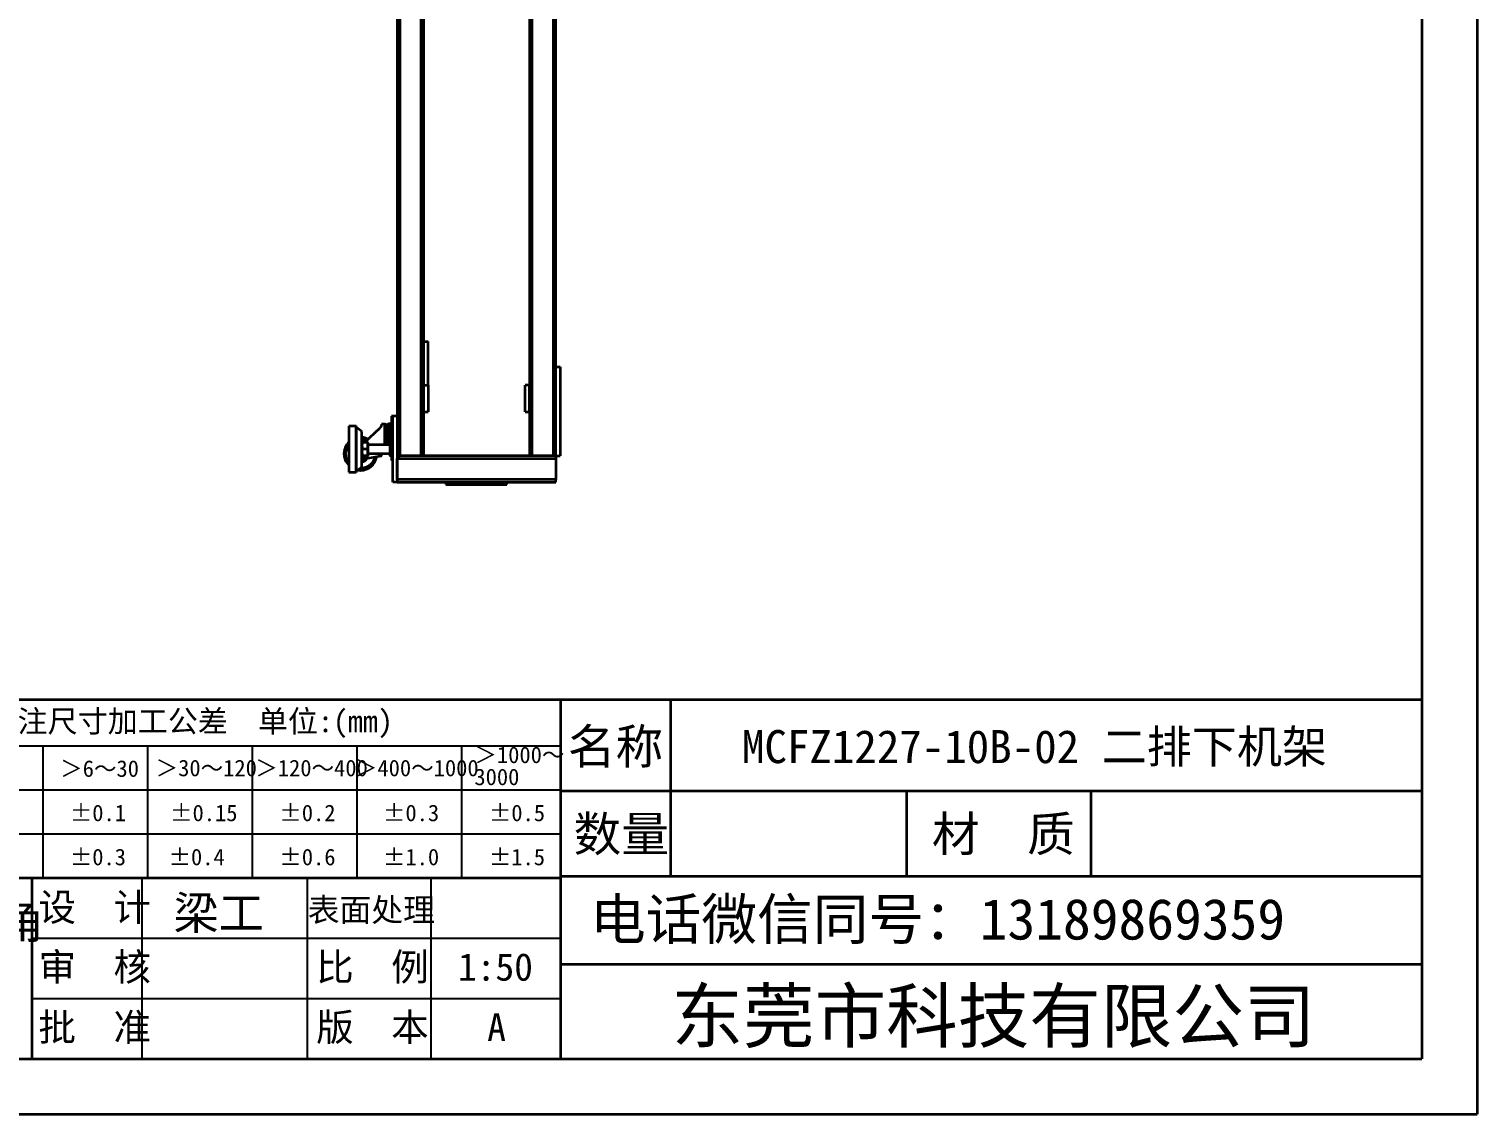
# Model space of a CAD drawing. Header units: millimetres. Extents: x 5960 to 13385, y 4099 to 9349.
# Drawn here: x 10098 to 13385, y 4099 to 6561 of the extents above; entities that cross this region are included whole.
import ezdxf

# ---------------------------------------------------------------- set-up
doc = ezdxf.new("R2010")
doc.units = ezdxf.units.MM
doc.layers.add('粗实线', color=7, linetype='Continuous', lineweight=35)
doc.layers.add('细实线', color=7, linetype='Continuous')
doc.styles.add('SLDTEXTSTYLE0', font='', dxfattribs={"bigfont": 'bigfont'})
doc.styles.add('SLDTEXTSTYLE1', font='', dxfattribs={"bigfont": 'bigfont'})
doc.styles.add('SLDTEXTSTYLE2', font='')
doc.styles.add('SLDTEXTSTYLE3', font='', dxfattribs={"bigfont": 'bigfont'})
doc.styles.get('SLDTEXTSTYLE0').set_extended_font_data('宋体')
doc.styles.get('SLDTEXTSTYLE1').set_extended_font_data('宋体', bold=True)
doc.styles.get('SLDTEXTSTYLE2').set_extended_font_data('宋体')
doc.styles.get('SLDTEXTSTYLE3').set_extended_font_data('新宋体')

# ---------------------------------------------------------------- blocks, each defined once
blk = doc.blocks.new('SW_NOTE_0_1')
at = {"layer": '细实线', "color": 0, "char_height": 75, "attachment_point": 1}
for s, insert, style in [('＞1000～', (0, 87.3), 'SLDTEXTSTYLE0'), ('3000', (0, -12.7), 'SLDTEXTSTYLE2')]:
    blk.add_mtext(s, dxfattribs=dict(at, insert=insert, style=style))

msp = doc.modelspace()

# ---------------------------------------------------------------- linework, layer by layer
at = {"color": 7, "linetype": 'Continuous', "lineweight": 35}
for p, q in [((10940.56, 5592.922), (10940.56, 6872.922)), ((10987.76, 6872.922), (10987.76, 5592.922)), ((11240.56, 5592.922), (11240.56, 6872.922)), ((11287.76, 6872.922), (11287.76, 5592.922)), ((10934.16, 6782.922), (10934.16, 5682.922)), ((10994.16, 5752.922), (10994.16, 6712.922)), ((11234.16, 6712.922), (11234.16, 5752.922)), ((11294.16, 5794.922), (11294.16, 6670.922)), ((10994.16, 5851.922), (11004.16, 5851.922)), ((11004.16, 5752.922), (11004.16, 5851.922)), ((11294.16, 5592.922), (11294.16, 5794.922)), ((11294.16, 5794.922), (11304.16, 5794.922)), ((11304.16, 5794.922), (11304.16, 5592.922)), ((10994.16, 5692.922), (10994.16, 5752.922)), ((10994.16, 5752.922), (11004.16, 5752.922)), ((11004.16, 5752.922), (11004.16, 5692.922)), ((11224.16, 5692.922), (11224.16, 5752.922)), ((11234.16, 5752.922), (11224.16, 5752.922)), ((11234.16, 5692.922), (11234.16, 5752.922)), ((10994.16, 5592.922), (10994.16, 5692.922)), ((10994.16, 5692.922), (11004.16, 5692.922)), ((11224.16, 5692.922), (11234.16, 5692.922)), ((11234.16, 5692.922), (11234.16, 5592.922)), ((10840.66, 5659.922), (10824.16, 5659.922)), ((10824.16, 5659.922), (10824.16, 5555.922)), ((10841.66, 5658.922), (10840.66, 5659.922)), ((10840.66, 5555.922), (10840.66, 5659.922)), ((10841.66, 5556.922), (10841.66, 5658.922)), ((10853.66, 5647.922), (10841.66, 5657.153)), ((10859.533, 5623.449), (10894.975, 5656.456)), ((10906.16, 5664.422), (10898.16, 5664.422)), ((10898.16, 5664.422), (10898.16, 5663.774)), ((10911.16, 5660.226), (10911.16, 5617.922)), ((10921.16, 5666.185), (10915.292, 5665.15)), ((10924.16, 5682.922), (10921.16, 5682.922)), ((10921.16, 5682.922), (10921.16, 5677.922)), ((10924.16, 5677.922), (10921.16, 5677.922)), ((10921.16, 5677.922), (10921.16, 5623.449)), ((10924.16, 5532.922), (10924.16, 5682.922)), ((10934.16, 5682.922), (10924.16, 5682.922)), ((10934.16, 5682.922), (10934.16, 5532.922)), ((10853.66, 5567.922), (10853.66, 5647.922)), ((10854.66, 5623.922), (10853.66, 5623.922)), ((10854.66, 5591.922), (10854.66, 5623.922)), ((10866.5, 5623.449), (10855.821, 5623.449)), ((10867.66, 5616.244), (10867.66, 5622.891)), ((10917.66, 5622.891), (10917.66, 5616.244)), ((10918.821, 5623.449), (10924.16, 5623.449)), ((10853.66, 5591.922), (10854.66, 5591.922)), ((10853.91, 5591.793), (10853.66, 5591.655)), ((10893.16, 5591.559), (10853.66, 5584.747)), ((10854.124, 5591.922), (10853.91, 5591.793)), ((10854.134, 5591.922), (10853.91, 5591.793)), ((10855.055, 5592.633), (10854.66, 5592.298)), ((10855.266, 5592.575), (10854.66, 5592.226)), ((10855.821, 5609.039), (10866.5, 5609.039)), ((10855.821, 5593.511), (10866.5, 5593.511)), ((10855.821, 5592.394), (10866.5, 5592.394)), ((10917.66, 5617.922), (10867.66, 5617.922)), ((10867.66, 5601.275), (10867.66, 5616.244)), ((10867.66, 5592.953), (10867.66, 5601.275)), ((10867.66, 5597.922), (10917.66, 5597.922)), ((10898.16, 5592.422), (10893.16, 5591.559)), ((10898.16, 5592.422), (10898.16, 5597.922)), ((10917.66, 5616.244), (10917.66, 5601.275)), ((10917.66, 5601.275), (10917.66, 5592.953)), ((10918.821, 5609.039), (10924.16, 5609.039)), ((10918.821, 5593.511), (10924.16, 5593.511)), ((10918.821, 5592.394), (10924.16, 5592.394)), ((10921.16, 5592.394), (10921.16, 5586.922)), ((10924.16, 5586.922), (10921.16, 5586.922)), ((10921.16, 5586.922), (10921.16, 5581.922)), ((10934.16, 5592.922), (10940.56, 5592.922)), ((10987.76, 5592.922), (10940.56, 5592.922)), ((10994.16, 5592.922), (10987.76, 5592.922)), ((11234.16, 5592.922), (10994.16, 5592.922)), ((11240.56, 5592.922), (11234.16, 5592.922)), ((11287.76, 5592.922), (11240.56, 5592.922)), ((11294.16, 5592.922), (11287.76, 5592.922)), ((11294.16, 5592.922), (11294.16, 5586.522)), ((11294.16, 5592.922), (11304.16, 5592.922)), ((10824.16, 5555.922), (10840.66, 5555.922)), ((10840.66, 5555.922), (10841.66, 5556.922)), ((10841.66, 5558.691), (10853.66, 5567.922)), ((10924.16, 5581.922), (10921.16, 5581.922)), ((10934.16, 5586.522), (11294.16, 5586.522)), ((10934.16, 5539.322), (10934.16, 5586.522)), ((11294.16, 5586.522), (11294.16, 5539.322)), ((10934.16, 5532.922), (10924.16, 5532.922)), ((11294.16, 5539.322), (10934.16, 5539.322)), ((10934.16, 5532.922), (11294.16, 5532.922)), ((11044.66, 5532.922), (11044.66, 5527.922)), ((11044.66, 5527.922), (11046.66, 5527.922)), ((11046.66, 5527.922), (11180.66, 5527.922)), ((11054.66, 5531.922), (11172.66, 5531.922)), ((11180.66, 5527.922), (11182.66, 5527.922)), ((11182.66, 5527.922), (11182.66, 5532.922)), ((11294.16, 5532.922), (11294.16, 5539.322))]:
    msp.add_line(p, q, dxfattribs=at)
at = {"color": 8, "linetype": 'Continuous', "lineweight": 35}
for p, q in [((10906.16, 5617.922), (10906.16, 5664.422)), ((10915.292, 5665.15), (10915.292, 5617.922)), ((10893.16, 5597.922), (10893.16, 5591.559)), ((10850.66, 5564.384), (10849.213, 5564.501))]:
    msp.add_line(p, q, dxfattribs=at)
at = {"color": 7, "linetype": 'Continuous', "lineweight": 35, "flags": 128}
for points in [[(10844.029, 5560.513), (10847.041, 5560.097), (10850.66, 5559.922)], [(10857.284, 5585.372), (10855.262, 5584.465), (10853.66, 5584.003)]]:
    msp.add_lwpolyline(points, dxfattribs=at)
at = {"color": 7, "linetype": 'Continuous', "lineweight": 35}
for centre, radius, start, end in [((10906.16, 5659.422), 5, 0, 90), ((10916.16, 5660.226), 5, 100, 180), ((10850.66, 5597.422), 37.5, 134.964349, 225.035651), ((10850.66, 5597.422), 37.5, 63.245634, 85.411434), ((10850.66, 5597.422), 37.5, 270, 349.501483), ((10850.66, 5597.422), 18.75, 279.206896, 325.890497), ((11054.66, 5521.922), 10, 90, 143.130102), ((11054.66, 5541.922), 10, 244.158067, 270), ((11172.66, 5541.922), 10, 270, 295.841933), ((11172.66, 5521.922), 10, 36.869898, 90)]:
    msp.add_arc(centre, radius, start, end, dxfattribs=at)
at = {"color": 8, "linetype": 'Continuous', "lineweight": 35}
for start, end in [(137.422423, 222.577577), (64.138075, 85.218176), (262.040476, 348.609042)]:
    msp.add_arc((10850.66, 5597.422), 35.988, start, end, dxfattribs=at)
at = {"color": 7, "linetype": 'Continuous', "lineweight": 35}
for points, knots in [([(10898.16, 5663.774), (10898.152, 5663.365), (10898.134, 5662.534), (10897.75, 5660.683), (10896.95, 5658.933), (10896.128, 5657.634), (10895.324, 5656.812), (10894.975, 5656.456)], [0, 0, 0, 0, 0.29217698, 0.59359326, 0.73848045, 0.88655911, 1, 1, 1, 1]), ([(10854.66, 5616.244), (10854.718, 5617.45), (10854.835, 5619.881), (10855.49, 5622.253), (10855.821, 5623.449)], [0, 0, 0, 0, 0.49585378, 1, 1, 1, 1]), ([(10855.821, 5623.449), (10855.495, 5623.358), (10854.839, 5623.174), (10854.72, 5622.985), (10854.66, 5622.891)], [0, 0, 0, 0, 0.49653037, 1, 1, 1, 1]), ([(10866.5, 5623.449), (10866.826, 5622.271), (10867.482, 5619.9), (10867.601, 5617.468), (10867.66, 5616.244)], [0, 0, 0, 0, 0.49653037, 1, 1, 1, 1]), ([(10867.66, 5622.891), (10867.602, 5622.984), (10867.485, 5623.172), (10866.83, 5623.356), (10866.5, 5623.449)], [0, 0, 0, 0, 0.49585379, 1, 1, 1, 1]), ([(10917.66, 5616.244), (10917.718, 5617.45), (10917.835, 5619.881), (10918.49, 5622.253), (10918.821, 5623.449)], [0, 0, 0, 0, 0.49585379, 1, 1, 1, 1]), ([(10918.821, 5623.449), (10918.495, 5623.358), (10917.839, 5623.174), (10917.72, 5622.985), (10917.66, 5622.891)], [0, 0, 0, 0, 0.49653037, 1, 1, 1, 1]), ([(10855.821, 5609.039), (10855.495, 5610.216), (10854.839, 5612.588), (10854.72, 5615.02), (10854.66, 5616.244)], [0, 0, 0, 0, 0.496530367, 1, 1, 1, 1]), ([(10854.66, 5601.275), (10854.718, 5602.574), (10854.835, 5605.195), (10855.49, 5607.75), (10855.821, 5609.039)], [0, 0, 0, 0, 0.49585378, 1, 1, 1, 1]), ([(10855.821, 5593.511), (10855.495, 5594.78), (10854.839, 5597.336), (10854.72, 5599.956), (10854.66, 5601.275)], [0, 0, 0, 0, 0.49653038, 1, 1, 1, 1]), ([(10854.66, 5592.953), (10854.718, 5593.046), (10854.835, 5593.235), (10855.49, 5593.419), (10855.821, 5593.511)], [0, 0, 0, 0, 0.49585379, 1, 1, 1, 1]), ([(10855.821, 5592.394), (10855.495, 5592.486), (10854.839, 5592.67), (10854.72, 5592.858), (10854.66, 5592.953)], [0, 0, 0, 0, 0.49653037, 1, 1, 1, 1]), ([(10867.66, 5616.244), (10867.602, 5615.038), (10867.485, 5612.606), (10866.83, 5610.235), (10866.5, 5609.039)], [0, 0, 0, 0, 0.49585379, 1, 1, 1, 1]), ([(10866.5, 5609.039), (10866.826, 5607.77), (10867.482, 5605.215), (10867.601, 5602.594), (10867.66, 5601.275)], [0, 0, 0, 0, 0.49653037, 1, 1, 1, 1]), ([(10867.66, 5601.275), (10867.602, 5599.976), (10867.485, 5597.356), (10866.83, 5594.8), (10866.5, 5593.511)], [0, 0, 0, 0, 0.49585379, 1, 1, 1, 1]), ([(10866.5, 5593.511), (10866.826, 5593.42), (10867.482, 5593.236), (10867.601, 5593.048), (10867.66, 5592.953)], [0, 0, 0, 0, 0.49653037, 1, 1, 1, 1]), ([(10867.66, 5592.953), (10867.602, 5592.86), (10867.485, 5592.671), (10866.83, 5592.487), (10866.5, 5592.394)], [0, 0, 0, 0, 0.49585379, 1, 1, 1, 1]), ([(10918.821, 5609.039), (10918.495, 5610.216), (10917.839, 5612.588), (10917.72, 5615.02), (10917.66, 5616.244)], [0, 0, 0, 0, 0.49653037, 1, 1, 1, 1]), ([(10917.66, 5601.275), (10917.718, 5602.574), (10917.835, 5605.195), (10918.49, 5607.75), (10918.821, 5609.039)], [0, 0, 0, 0, 0.49585379, 1, 1, 1, 1]), ([(10918.821, 5593.511), (10918.495, 5594.78), (10917.839, 5597.336), (10917.72, 5599.956), (10917.66, 5601.275)], [0, 0, 0, 0, 0.49653037, 1, 1, 1, 1]), ([(10917.66, 5592.953), (10917.718, 5593.046), (10917.835, 5593.235), (10918.49, 5593.419), (10918.821, 5593.511)], [0, 0, 0, 0, 0.49585379, 1, 1, 1, 1]), ([(10918.821, 5592.394), (10918.495, 5592.486), (10917.839, 5592.67), (10917.72, 5592.858), (10917.66, 5592.953)], [0, 0, 0, 0, 0.49653036, 1, 1, 1, 1])]:
    msp.add_open_spline(points, degree=3, knots=knots, dxfattribs=at)
at = {"color": 8, "linetype": 'Continuous', "lineweight": 35}
for points, knots in [([(10853.66, 5630.217), (10854.427, 5630.173), (10856.962, 5630.024), (10860.113, 5629.13), (10862.763, 5628.192), (10863.711, 5627.76), (10864.014, 5627.622)], [0, 0, 0, 0, 0.21425325, 0.70894099, 0.90699546, 1, 1, 1, 1]), ([(10824.16, 5577.702), (10824.065, 5577.827), (10823.83, 5578.136), (10823.465, 5578.659), (10823.053, 5579.267), (10822.645, 5579.904), (10822.251, 5580.552), (10821.871, 5581.208), (10821.605, 5581.694), (10821.289, 5582.291), (10820.897, 5583.064), (10820.305, 5584.351), (10819.761, 5585.697), (10819.273, 5587.082), (10818.866, 5588.404), (10818.48, 5589.889), (10818.135, 5591.539), (10817.856, 5593.355), (10817.667, 5595.334), (10817.579, 5598.057), (10817.788, 5601.468), (10818.353, 5604.506), (10818.903, 5606.553), (10819.242, 5607.659), (10819.619, 5608.752), (10820.035, 5609.831), (10820.487, 5610.895), (10820.977, 5611.942), (10821.358, 5612.688), (10821.756, 5613.427), (10822.224, 5614.258), (10822.892, 5615.342), (10823.534, 5616.284), (10823.934, 5616.855), (10824.125, 5617.101), (10824.16, 5617.146)], [0, 0, 0, 0, 0.0111899, 0.0275094, 0.04533188, 0.0632701, 0.08120823, 0.09914624, 0.1170841, 0.12049275, 0.14713883, 0.17858613, 0.22097794, 0.25011837, 0.28283284, 0.31912117, 0.35898319, 0.40241871, 0.4494275, 0.50000933, 0.59569155, 0.69137386, 0.71872737, 0.74608088, 0.77343439, 0.80078789, 0.82814137, 0.85549485, 0.88284832, 0.88755654, 0.91506332, 0.95054397, 0.97786617, 0.99597224, 1, 1, 1, 1]), ([(10882.778, 5589.769), (10882.757, 5589.649), (10882.669, 5589.149), (10882.411, 5588.292), (10882.081, 5587.185), (10881.701, 5586.092), (10881.286, 5585.013), (10880.833, 5583.949), (10880.343, 5582.901), (10879.962, 5582.156), (10879.565, 5581.416), (10879.097, 5580.585), (10878.427, 5579.503), (10877.789, 5578.558), (10877.126, 5577.635), (10876.426, 5576.729), (10875.627, 5575.776), (10874.908, 5574.974), (10874.208, 5574.242), (10873.504, 5573.547), (10872.778, 5572.873), (10872.033, 5572.222), (10871.269, 5571.593), (10870.743, 5571.187), (10870.449, 5570.967), (10870.347, 5570.891), (10869.69, 5570.405), (10868.602, 5569.66), (10867.095, 5568.747), (10865.69, 5567.986), (10864.499, 5567.414), (10863.543, 5566.996), (10862.83, 5566.704), (10862.109, 5566.428), (10861.383, 5566.169), (10860.65, 5565.927), (10860.143, 5565.773), (10859.768, 5565.664), (10859.331, 5565.54), (10858.683, 5565.37), (10857.876, 5565.179), (10857.061, 5565.006), (10856.103, 5564.831), (10853.965, 5564.501), (10852.127, 5564.436), (10850.66, 5564.384)], [0, 0, 0, 0, 0.00829069, 0.0344702, 0.06064971, 0.08682922, 0.11300872, 0.13918821, 0.1653677, 0.19154717, 0.19605331, 0.22237952, 0.25633735, 0.2824869, 0.29981588, 0.33350822, 0.36026636, 0.38425478, 0.40666247, 0.42907025, 0.45147806, 0.47388585, 0.49629358, 0.51870118, 0.5190034, 0.52124251, 0.52733697, 0.57452222, 0.61072233, 0.64704446, 0.68299852, 0.70045141, 0.7179043, 0.73535941, 0.75283109, 0.77030273, 0.78777427, 0.78884471, 0.7968349, 0.81863854, 0.83431937, 0.85318592, 0.87523811, 0.90047586, 1, 1, 1, 1])]:
    msp.add_open_spline(points, degree=3, knots=knots, dxfattribs=at)
at = {"layer": '粗实线'}
for p, q in [((13384.611, 9349.346), (13384.611, 4099.346)), ((13259.611, 9224.346), (13259.611, 4224.346)), ((13259.611, 5039.346), (9654.611, 5039.346)), ((11304.463, 5039.346), (11304.463, 4224.346)), ((11554.463, 5039.346), (11554.463, 4639.346)), ((11304.463, 4832.457), (13259.611, 4832.457)), ((12090.359, 4639.346), (12090.359, 4832.457)), ((12507.774, 4832.457), (12507.774, 4639.534)), ((11304.463, 4634.346), (9654.611, 4634.346)), ((10104.611, 4634.346), (10104.611, 4224.346)), ((11304.463, 4639.346), (13259.611, 4639.346)), ((11304.463, 4439.346), (13259.611, 4439.346)), ((6334.611, 4224.346), (13259.611, 4224.346)), ((5959.611, 4099.346), (13384.611, 4099.346))]:
    msp.add_line(p, q, dxfattribs=at)
at = {"layer": '细实线'}
for p, q in [((11304.463, 4934.346), (9654.611, 4934.346)), ((10129.611, 4934.346), (10129.611, 4634.346)), ((10367.111, 4934.346), (10367.111, 4634.346)), ((10604.611, 4934.346), (10604.611, 4634.346)), ((10842.111, 4934.346), (10842.111, 4634.346)), ((11079.611, 4934.346), (11079.611, 4634.346)), ((11304.463, 4834.346), (9654.611, 4834.346)), ((11304.463, 4734.346), (9654.611, 4734.346)), ((10354.611, 4634.346), (10354.611, 4224.346)), ((10729.611, 4634.346), (10729.611, 4224.346)), ((11009.969, 4634.346), (11009.969, 4224.346)), ((10104.611, 4498.096), (11304.463, 4498.096)), ((10104.611, 4361.846), (11304.463, 4361.846))]:
    msp.add_line(p, q, dxfattribs=at)

# ---------------------------------------------------------------- block references
at = {"layer": '细实线', "xscale": 0.5, "yscale": 0.5, "zscale": 0.5}
msp.add_blockref('SW_NOTE_0_1', (11109.178, 4889.437), dxfattribs=at)

# ---------------------------------------------------------------- texts
at = {"layer": '细实线'}
for s, insert, char_height, attachment_point, style in [('未注尺寸加工公差  单位:(mm)', (10464.206, 5015.756), 50, 2, 'SLDTEXTSTYLE0'), ('名称', (11321.278, 4973.1), 79.375, 1, 'SLDTEXTSTYLE1'), ('MCFZ1227-10B-02 二排下机架', (12380.24, 4970.564), 75, 2, 'SLDTEXTSTYLE0'), ('＞6～30', (10169.074, 4902.02), 37.5, 1, 'SLDTEXTSTYLE0'), ('＞30～120', (10385.732, 4903.262), 37.5, 1, 'SLDTEXTSTYLE0'), ('＞120～400', (10611.897, 4903.262), 37.5, 1, 'SLDTEXTSTYLE0'), ('＞400～1000', (10837.937, 4903.262), 37.5, 1, 'SLDTEXTSTYLE0'), ('±0.1', (10190.897, 4801.365), 37.5, 1, 'SLDTEXTSTYLE2'), ('±0.15', (10418.466, 4801.365), 37.5, 1, 'SLDTEXTSTYLE2'), ('±0.2', (10666.454, 4801.365), 37.5, 1, 'SLDTEXTSTYLE2'), ('±0.3', (10901.607, 4801.365), 37.5, 1, 'SLDTEXTSTYLE2'), ('±0.5', (11141.913, 4801.365), 37.5, 1, 'SLDTEXTSTYLE2'), ('数量', (11334.295, 4774.679), 79.375, 1, 'SLDTEXTSTYLE0'), ('材  质', (12147.354, 4774.679), 79.375, 1, 'SLDTEXTSTYLE1'), ('±0.3', (10190.897, 4701.325), 37.5, 1, 'SLDTEXTSTYLE2'), ('±0.4', (10414.961, 4701.325), 37.5, 1, 'SLDTEXTSTYLE2'), ('±0.6', (10666.454, 4701.325), 37.5, 1, 'SLDTEXTSTYLE2'), ('±1.0', (10901.607, 4701.325), 37.5, 1, 'SLDTEXTSTYLE2'), ('±1.5', (11141.913, 4701.325), 37.5, 1, 'SLDTEXTSTYLE2'), ('设  计', (10119.773, 4599.934), 62.5, 1, 'SLDTEXTSTYLE0'), ('梁工', (10528.795, 4593.295), 75, 2, 'SLDTEXTSTYLE3'), ('电话微信同号：13189869359', (12160.333, 4587.881), 92.60417, 2, 'SLDTEXTSTYLE0'), ('第一视角', (9723.101, 4572.425), 75, 1, 'SLDTEXTSTYLE0'), ('表面处理', (10730.865, 4589.128), 52.9167, 1, 'SLDTEXTSTYLE0'), ('审  核', (10119.773, 4464.396), 62.5, 1, 'SLDTEXTSTYLE0'), ('比  例', (10750.091, 4464.396), 62.5, 1, 'SLDTEXTSTYLE0'), ('1:50', (11156.936, 4464.396), 62.5, 2, 'SLDTEXTSTYLE2'), ('东莞市科技有限公司', (11556.408, 4381.538), 119.0625, 1, 'SLDTEXTSTYLE0'), ('批  准', (10119.773, 4327.746), 62.5, 1, 'SLDTEXTSTYLE0'), ('版  本', (10750.091, 4327.746), 62.5, 1, 'SLDTEXTSTYLE0'), ('A', (11159.491, 4327.746), 62.5, 2, 'SLDTEXTSTYLE2')]:
    msp.add_mtext(s, dxfattribs=dict(at, insert=insert, char_height=char_height, attachment_point=attachment_point, style=style))

doc.saveas('drawing.dxf')
